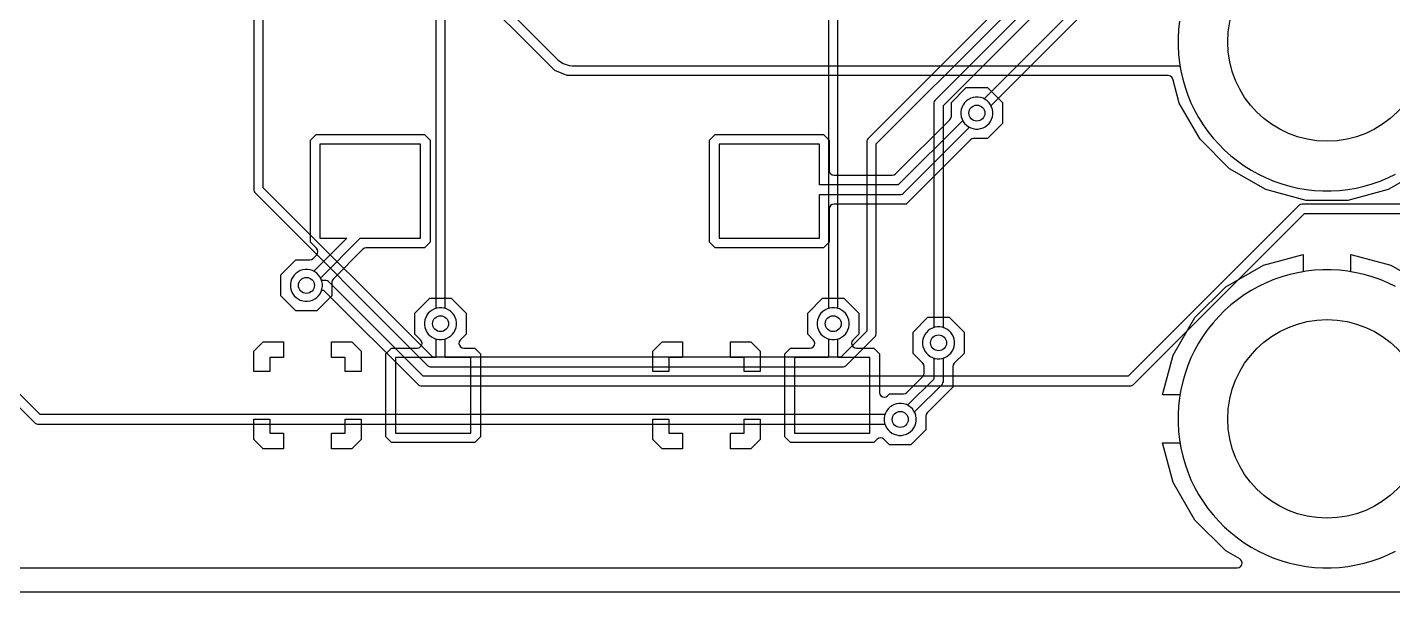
# Model space of a CAD drawing. Header units: millimetres. Extents: x 0 to 65, y 0 to 56.
# Drawn here: x 24.52 to 46.24, y 0 to 8.99 of the extents above; entities that cross this region are included whole.
import ezdxf

# ---------------------------------------------------------------- set-up
doc = ezdxf.new("R2010")
doc.units = ezdxf.units.MM

msp = doc.modelspace()

# ---------------------------------------------------------------- linework, layer by layer
at = {"layer": '16_copper'}
for points in [[(49.94, 18.044), (39.741, 7.845), (39.722, 7.855), (39.683, 7.868), (39.644, 7.874), (39.604, 7.874), (39.565, 7.868), (39.526, 7.855), (39.491, 7.837), (39.459, 7.814), (39.43, 7.785), (39.407, 7.753), (39.389, 7.718), (39.376, 7.679), (39.37, 7.64), (39.37, 7.6), (39.376, 7.561), (39.389, 7.522), (39.407, 7.487), (39.43, 7.455), (39.459, 7.426), (39.491, 7.403), (39.526, 7.385), (39.565, 7.372), (39.604, 7.366), (39.644, 7.366), (39.683, 7.372), (39.722, 7.385), (39.757, 7.403), (39.789, 7.426), (39.818, 7.455), (39.841, 7.487), (39.859, 7.522), (39.872, 7.561), (39.878, 7.6), (39.878, 7.64), (39.872, 7.679), (39.859, 7.718), (39.849, 7.737), (50.019, 17.907)], [(37.262, 16.622), (37.262, 4.51), (37.24, 4.503), (37.205, 4.484), (37.173, 4.461), (37.144, 4.433), (37.121, 4.4), (37.103, 4.365), (37.09, 4.327), (37.084, 4.287), (37.084, 4.247), (37.09, 4.208), (37.103, 4.17), (37.121, 4.134), (37.144, 4.102), (37.173, 4.073), (37.205, 4.05), (37.24, 4.032), (37.279, 4.019), (37.318, 4.013), (37.358, 4.013), (37.397, 4.019), (37.436, 4.032), (37.471, 4.05), (37.503, 4.073), (37.532, 4.102), (37.555, 4.134), (37.573, 4.17), (37.586, 4.208), (37.592, 4.247), (37.592, 4.287), (37.586, 4.327), (37.573, 4.365), (37.555, 4.4), (37.532, 4.433), (37.503, 4.461), (37.471, 4.484), (37.436, 4.503), (37.414, 4.51), (37.414, 16.58)], [(28.118, 12.008), (28.118, 6.391), (28.123, 6.371), (28.133, 6.354), (30.89, 3.597), (30.908, 3.587), (30.927, 3.581), (37.5, 3.581), (37.52, 3.587), (37.537, 3.597), (38.009, 4.068), (38.019, 4.085), (38.024, 4.105), (38.024, 7.131), (41.819, 10.926)], [(41.681, 11.004), (37.887, 7.21), (37.877, 7.192), (37.871, 7.173), (37.871, 4.146), (37.459, 3.734), (30.969, 3.734), (28.27, 6.432), (28.27, 12.05)], [(42.291, 11.157), (38.953, 7.819), (38.943, 7.802), (38.938, 7.782), (38.938, 4.205), (38.917, 4.198), (38.881, 4.18), (38.849, 4.156), (38.821, 4.128), (38.797, 4.096), (38.779, 4.06), (38.767, 4.022), (38.76, 3.982), (38.76, 3.942), (38.767, 3.903), (38.779, 3.865), (38.797, 3.829), (38.821, 3.797), (38.849, 3.769), (38.881, 3.745), (38.917, 3.727), (38.955, 3.715), (38.994, 3.708), (39.034, 3.708), (39.074, 3.715), (39.112, 3.727), (39.148, 3.745), (39.18, 3.769), (39.208, 3.797), (39.232, 3.829), (39.25, 3.865), (39.262, 3.903), (39.268, 3.942), (39.268, 3.982), (39.262, 4.022), (39.25, 4.06), (39.232, 4.096), (39.208, 4.128), (39.18, 4.156), (39.148, 4.18), (39.112, 4.198), (39.091, 4.205), (39.091, 7.741), (42.428, 11.078)], [(31.013, 10.983), (31.013, 4.51), (30.992, 4.503), (30.956, 4.484), (30.924, 4.461), (30.896, 4.433), (30.872, 4.4), (30.854, 4.365), (30.842, 4.327), (30.836, 4.287), (30.836, 4.247), (30.842, 4.208), (30.854, 4.17), (30.872, 4.134), (30.896, 4.102), (30.924, 4.073), (30.956, 4.05), (30.992, 4.032), (31.03, 4.019), (31.07, 4.013), (31.11, 4.013), (31.149, 4.019), (31.187, 4.032), (31.223, 4.05), (31.255, 4.073), (31.283, 4.102), (31.307, 4.134), (31.325, 4.17), (31.337, 4.208), (31.344, 4.247), (31.344, 4.287), (31.337, 4.327), (31.325, 4.365), (31.307, 4.4), (31.283, 4.433), (31.255, 4.461), (31.223, 4.484), (31.187, 4.503), (31.166, 4.51), (31.166, 10.941)], [(42.847, 9.084), (42.832, 8.952), (42.825, 8.819), (42.825, 8.686), (42.832, 8.553), (42.847, 8.421), (42.869, 8.29), (42.899, 8.16), (42.936, 8.032), (42.98, 7.906), (43.03, 7.783), (43.088, 7.664), (43.153, 7.547), (43.223, 7.434), (43.3, 7.326), (43.383, 7.222), (43.472, 7.123), (43.566, 7.029), (43.665, 6.94), (43.769, 6.857), (43.878, 6.78), (43.991, 6.709), (44.107, 6.645), (44.227, 6.587), (44.35, 6.536), (44.476, 6.492), (44.603, 6.455), (44.733, 6.426), (44.864, 6.403), (44.997, 6.388), (45.129, 6.381), (45.263, 6.381), (45.395, 6.388), (45.528, 6.403), (45.659, 6.426), (45.789, 6.455), (45.916, 6.492), (46.042, 6.536), (46.165, 6.587), (46.285, 6.645)], [(46.45, 6.172), (44.796, 6.172), (44.776, 6.167), (44.759, 6.157), (42.031, 3.429), (30.816, 3.429), (29.308, 4.938), (29.29, 4.948), (29.271, 4.953), (29.198, 4.953), (29.191, 4.974), (29.173, 5.01), (29.15, 5.042), (29.121, 5.071), (29.089, 5.094), (29.054, 5.112), (29.015, 5.125), (28.976, 5.131), (28.936, 5.131), (28.897, 5.125), (28.858, 5.112), (28.823, 5.094), (28.791, 5.071), (28.762, 5.042), (28.739, 5.01), (28.721, 4.974), (28.708, 4.936), (28.702, 4.897), (28.702, 4.857), (28.708, 4.817), (28.721, 4.779), (28.739, 4.744), (28.762, 4.711), (28.791, 4.683), (28.823, 4.66), (28.858, 4.641), (28.897, 4.629), (28.936, 4.623), (28.976, 4.623), (29.015, 4.629), (29.054, 4.641), (29.089, 4.66), (29.121, 4.683), (29.15, 4.711), (29.173, 4.744), (29.191, 4.779), (29.198, 4.801), (29.229, 4.801), (30.738, 3.292), (30.755, 3.282), (30.775, 3.277), (42.072, 3.277), (42.092, 3.282), (42.109, 3.292), (44.837, 6.02), (46.492, 6.02)], [(46.285, 4.86), (46.165, 4.918), (46.042, 4.969), (45.916, 5.013), (45.789, 5.05), (45.659, 5.079), (45.528, 5.102), (45.395, 5.117), (45.263, 5.124), (45.129, 5.124), (44.997, 5.117), (44.864, 5.102), (44.733, 5.079), (44.603, 5.05), (44.476, 5.013), (44.35, 4.969), (44.227, 4.918), (44.107, 4.86), (43.991, 4.796), (43.878, 4.725), (43.769, 4.648), (43.665, 4.565), (43.566, 4.476), (43.472, 4.382), (43.383, 4.283), (43.3, 4.179), (43.223, 4.071), (43.153, 3.958), (43.088, 3.841), (43.03, 3.722), (42.98, 3.599), (42.936, 3.473), (42.899, 3.345), (42.869, 3.215), (42.847, 3.084), (42.832, 2.952), (42.825, 2.819), (42.825, 2.686), (42.832, 2.553), (42.847, 2.421), (42.869, 2.29), (42.899, 2.16), (42.936, 2.032), (42.98, 1.906), (43.03, 1.783), (43.088, 1.664), (43.153, 1.547), (43.223, 1.434), (43.3, 1.326), (43.383, 1.222), (43.472, 1.123), (43.566, 1.029), (43.665, 0.94), (43.769, 0.857), (43.878, 0.78), (43.991, 0.709), (44.107, 0.645), (44.227, 0.587), (44.35, 0.536), (44.476, 0.492), (44.603, 0.455), (44.733, 0.426), (44.864, 0.403), (44.997, 0.388), (45.129, 0.381), (45.263, 0.381), (45.395, 0.388), (45.528, 0.403), (45.659, 0.426), (45.789, 0.455), (45.916, 0.492), (46.042, 0.536), (46.165, 0.587), (46.285, 0.645)], [(22.96, 4.364), (24.642, 2.682), (24.659, 2.672), (24.679, 2.667), (38.162, 2.667), (38.169, 2.646), (38.188, 2.61), (38.211, 2.578), (38.239, 2.549), (38.272, 2.526), (38.307, 2.508), (38.345, 2.495), (38.385, 2.489), (38.425, 2.489), (38.464, 2.495), (38.502, 2.508), (38.538, 2.526), (38.57, 2.549), (38.599, 2.578), (38.622, 2.61), (38.64, 2.646), (38.653, 2.684), (38.659, 2.723), (38.659, 2.763), (38.653, 2.803), (38.64, 2.841), (38.622, 2.876), (38.599, 2.909), (38.57, 2.937), (38.538, 2.96), (38.502, 2.979), (38.464, 2.991), (38.425, 2.997), (38.385, 2.997), (38.345, 2.991), (38.307, 2.979), (38.272, 2.96), (38.239, 2.937), (38.211, 2.909), (38.188, 2.876), (38.169, 2.841), (38.162, 2.819), (24.72, 2.819), (23.068, 4.472)]]:
    msp.add_lwpolyline(points, dxfattribs=at)
at = {"layer": '1_copper'}
for points in [[(46.746, 6.733), (46.17, 6.401), (45.528, 6.229), (44.864, 6.229), (44.222, 6.401), (43.646, 6.733), (43.176, 7.203), (42.844, 7.778), (42.741, 8.163), (42.728, 8.19), (42.705, 8.209), (42.668, 8.219), (33.105, 8.219), (32.909, 8.3), (31.431, 9.778)], [(31.597, 9.828), (32.959, 8.465), (32.999, 8.435), (33.042, 8.41), (33.088, 8.391), (33.137, 8.378), (33.186, 8.372), (42.855, 8.372), (42.869, 8.29), (42.899, 8.16), (42.936, 8.032), (42.98, 7.906), (43.03, 7.783), (43.088, 7.664), (43.153, 7.547), (43.223, 7.434), (43.3, 7.326), (43.383, 7.222), (43.472, 7.123), (43.566, 7.029), (43.665, 6.94), (43.769, 6.857), (43.878, 6.78), (43.991, 6.709), (44.107, 6.645), (44.227, 6.587), (44.35, 6.536), (44.476, 6.492), (44.603, 6.455), (44.733, 6.426), (44.864, 6.403), (44.997, 6.388), (45.129, 6.381), (45.263, 6.381), (45.395, 6.388), (45.528, 6.403), (45.659, 6.426), (45.789, 6.455), (45.916, 6.492), (46.042, 6.536), (46.165, 6.587), (46.285, 6.645)], [(46.285, 4.86), (46.165, 4.918), (46.042, 4.969), (45.916, 5.013), (45.789, 5.05), (45.659, 5.079), (45.577, 5.093), (45.577, 5.369), (46.209, 5.199), (46.808, 4.853)], [(3, 0.381), (43.768, 0.381), (43.798, 0.387), (43.823, 0.404), (43.839, 0.43), (43.844, 0.46), (43.837, 0.489), (43.819, 0.514), (43.806, 0.523), (43.584, 0.652), (43.095, 1.14), (42.749, 1.739), (42.58, 2.372), (42.855, 2.372), (42.869, 2.29), (42.899, 2.16), (42.936, 2.032), (42.98, 1.906), (43.03, 1.783), (43.088, 1.664), (43.153, 1.547), (43.223, 1.434), (43.3, 1.326), (43.383, 1.222), (43.472, 1.123), (43.566, 1.029), (43.665, 0.94), (43.769, 0.857), (43.878, 0.78), (43.991, 0.709), (44.107, 0.645), (44.227, 0.587), (44.35, 0.536), (44.476, 0.492), (44.603, 0.455), (44.733, 0.426), (44.864, 0.403), (44.997, 0.388), (45.129, 0.381), (45.263, 0.381), (45.395, 0.388), (45.528, 0.403), (45.659, 0.426), (45.789, 0.455), (45.916, 0.492), (46.042, 0.536), (46.165, 0.587), (46.285, 0.645)]]:
    msp.add_lwpolyline(points, dxfattribs=at)
for points in [[(35.459, 5.474), (35.37, 5.563), (35.37, 7.189), (35.459, 7.278), (37.185, 7.278), (37.274, 7.189), (37.274, 6.706), (37.28, 6.676), (37.298, 6.651), (37.323, 6.635), (37.351, 6.629), (38.279, 6.629), (38.308, 6.635), (38.332, 6.652), (39.195, 7.515), (39.212, 7.54), (39.218, 7.568), (39.218, 7.788), (39.456, 8.026), (39.792, 8.026), (40.03, 7.788), (40.03, 7.452), (39.792, 7.214), (39.572, 7.214), (39.543, 7.208), (39.519, 7.191), (38.499, 6.172), (37.351, 6.172), (37.321, 6.166), (37.296, 6.149), (37.28, 6.123), (37.274, 6.096), (37.274, 5.563), (37.185, 5.474)], [(38.452, 6.34), (39.507, 7.395), (39.526, 7.385), (39.565, 7.372), (39.604, 7.366), (39.644, 7.366), (39.683, 7.372), (39.722, 7.385), (39.757, 7.403), (39.789, 7.426), (39.818, 7.455), (39.841, 7.487), (39.859, 7.522), (39.872, 7.561), (39.878, 7.6), (39.878, 7.64), (39.872, 7.679), (39.859, 7.718), (39.841, 7.753), (39.818, 7.785), (39.789, 7.814), (39.757, 7.837), (39.722, 7.855), (39.683, 7.868), (39.644, 7.874), (39.604, 7.874), (39.565, 7.868), (39.526, 7.855), (39.491, 7.837), (39.459, 7.814), (39.43, 7.785), (39.407, 7.753), (39.389, 7.718), (39.376, 7.679), (39.37, 7.64), (39.37, 7.6), (39.376, 7.561), (39.389, 7.522), (39.399, 7.503), (38.373, 6.477), (37.122, 6.477), (37.122, 7.126), (35.522, 7.126), (35.522, 5.626), (37.122, 5.626), (37.122, 6.325), (38.415, 6.325), (38.434, 6.33)], [(28.788, 4.47), (28.55, 4.708), (28.55, 5.045), (28.788, 5.283), (29.008, 5.283), (29.037, 5.289), (29.061, 5.306), (29.115, 5.359), (29.132, 5.385), (29.138, 5.414), (29.131, 5.444), (29.115, 5.467), (29.02, 5.563), (29.02, 7.189), (29.109, 7.278), (30.835, 7.278), (30.924, 7.189), (30.924, 5.563), (30.835, 5.474), (29.908, 5.474), (29.878, 5.468), (29.854, 5.451), (29.385, 4.982), (29.368, 4.957), (29.362, 4.928), (29.362, 4.708), (29.124, 4.47)], [(29.015, 4.629), (29.054, 4.641), (29.089, 4.66), (29.121, 4.683), (29.15, 4.711), (29.173, 4.744), (29.191, 4.779), (29.204, 4.817), (29.21, 4.857), (29.21, 4.897), (29.204, 4.936), (29.191, 4.974), (29.181, 4.994), (29.813, 5.626), (30.772, 5.626), (30.772, 7.126), (29.172, 7.126), (29.172, 5.626), (29.597, 5.626), (29.073, 5.102), (29.054, 5.112), (29.015, 5.125), (28.976, 5.131), (28.936, 5.131), (28.897, 5.125), (28.858, 5.112), (28.823, 5.094), (28.791, 5.071), (28.762, 5.042), (28.739, 5.01), (28.721, 4.974), (28.708, 4.936), (28.702, 4.897), (28.702, 4.857), (28.708, 4.817), (28.721, 4.779), (28.739, 4.744), (28.762, 4.711), (28.791, 4.683), (28.823, 4.66), (28.858, 4.641), (28.897, 4.629), (28.936, 4.623), (28.976, 4.623)], [(42.58, 3.134), (42.749, 3.766), (43.095, 4.365), (43.584, 4.853), (44.183, 5.199), (44.815, 5.369), (44.815, 5.093), (44.733, 5.079), (44.603, 5.05), (44.476, 5.013), (44.35, 4.969), (44.227, 4.918), (44.107, 4.86), (43.991, 4.796), (43.878, 4.725), (43.769, 4.648), (43.665, 4.565), (43.566, 4.476), (43.472, 4.382), (43.383, 4.283), (43.3, 4.179), (43.223, 4.071), (43.153, 3.958), (43.088, 3.841), (43.03, 3.722), (42.98, 3.599), (42.936, 3.473), (42.899, 3.345), (42.869, 3.215), (42.855, 3.134)], [(30.309, 2.374), (30.22, 2.463), (30.22, 3.789), (30.309, 3.878), (30.72, 3.878), (30.749, 3.884), (30.774, 3.902), (30.791, 3.927), (30.796, 3.957), (30.789, 3.987), (30.774, 4.008), (30.683, 4.099), (30.683, 4.436), (30.921, 4.674), (31.258, 4.674), (31.496, 4.436), (31.496, 4.099), (31.406, 4.008), (31.389, 3.983), (31.383, 3.953), (31.39, 3.924), (31.407, 3.899), (31.433, 3.883), (31.46, 3.878), (31.635, 3.878), (31.724, 3.789), (31.724, 2.463), (31.635, 2.374)], [(38.236, 2.337), (38.146, 2.427), (38.121, 2.444), (38.091, 2.449), (38.062, 2.443), (38.039, 2.427), (37.985, 2.374), (36.659, 2.374), (36.57, 2.463), (36.57, 3.789), (36.659, 3.878), (36.968, 3.878), (36.998, 3.884), (37.023, 3.902), (37.039, 3.927), (37.044, 3.957), (37.037, 3.987), (37.022, 4.008), (36.932, 4.099), (36.932, 4.436), (37.17, 4.674), (37.506, 4.674), (37.744, 4.436), (37.744, 4.099), (37.654, 4.008), (37.637, 3.983), (37.632, 3.953), (37.638, 3.924), (37.656, 3.899), (37.682, 3.883), (37.708, 3.878), (37.985, 3.878), (38.074, 3.789), (38.074, 3.171), (38.08, 3.142), (38.098, 3.117), (38.123, 3.1), (38.153, 3.095), (38.183, 3.102), (38.204, 3.118), (38.236, 3.15), (38.456, 3.15), (38.486, 3.156), (38.51, 3.172), (38.763, 3.425), (38.78, 3.45), (38.786, 3.479), (38.786, 3.585), (38.78, 3.614), (38.763, 3.639), (38.608, 3.794), (38.608, 4.131), (38.846, 4.369), (39.183, 4.369), (39.421, 4.131), (39.421, 3.794), (39.265, 3.639), (39.249, 3.613), (39.243, 3.585), (39.243, 3.258), (38.834, 2.849), (38.817, 2.823), (38.811, 2.795), (38.811, 2.575), (38.573, 2.337)], [(31.572, 3.726), (31.166, 3.726), (31.166, 4.025), (31.187, 4.032), (31.223, 4.05), (31.255, 4.073), (31.283, 4.102), (31.307, 4.134), (31.325, 4.17), (31.337, 4.208), (31.344, 4.247), (31.344, 4.287), (31.337, 4.327), (31.325, 4.365), (31.307, 4.4), (31.283, 4.433), (31.255, 4.461), (31.223, 4.484), (31.187, 4.503), (31.149, 4.515), (31.11, 4.521), (31.07, 4.521), (31.03, 4.515), (30.992, 4.503), (30.956, 4.484), (30.924, 4.461), (30.896, 4.433), (30.872, 4.4), (30.854, 4.365), (30.842, 4.327), (30.836, 4.287), (30.836, 4.247), (30.842, 4.208), (30.854, 4.17), (30.872, 4.134), (30.896, 4.102), (30.924, 4.073), (30.956, 4.05), (30.992, 4.032), (31.013, 4.025), (31.013, 3.726), (30.372, 3.726), (30.372, 2.526), (31.572, 2.526)], [(37.922, 3.726), (37.414, 3.726), (37.414, 4.025), (37.436, 4.032), (37.471, 4.05), (37.503, 4.073), (37.532, 4.102), (37.555, 4.134), (37.573, 4.17), (37.586, 4.208), (37.592, 4.247), (37.592, 4.287), (37.586, 4.327), (37.573, 4.365), (37.555, 4.4), (37.532, 4.433), (37.503, 4.461), (37.471, 4.484), (37.436, 4.503), (37.397, 4.515), (37.358, 4.521), (37.318, 4.521), (37.279, 4.515), (37.24, 4.503), (37.205, 4.484), (37.173, 4.461), (37.144, 4.433), (37.121, 4.4), (37.103, 4.365), (37.09, 4.327), (37.084, 4.287), (37.084, 4.247), (37.09, 4.208), (37.103, 4.17), (37.121, 4.134), (37.144, 4.102), (37.173, 4.073), (37.205, 4.05), (37.24, 4.032), (37.262, 4.025), (37.262, 3.726), (36.722, 3.726), (36.722, 2.526), (37.922, 2.526)], [(39.085, 3.323), (39.091, 3.343), (39.091, 3.72), (39.112, 3.727), (39.148, 3.745), (39.18, 3.769), (39.208, 3.797), (39.232, 3.829), (39.25, 3.865), (39.262, 3.903), (39.268, 3.942), (39.268, 3.982), (39.262, 4.022), (39.25, 4.06), (39.232, 4.096), (39.208, 4.128), (39.18, 4.156), (39.148, 4.18), (39.112, 4.198), (39.074, 4.21), (39.034, 4.216), (38.994, 4.216), (38.955, 4.21), (38.917, 4.198), (38.881, 4.18), (38.849, 4.156), (38.821, 4.128), (38.797, 4.096), (38.779, 4.06), (38.767, 4.022), (38.76, 3.982), (38.76, 3.942), (38.767, 3.903), (38.779, 3.865), (38.797, 3.829), (38.821, 3.797), (38.849, 3.769), (38.881, 3.745), (38.917, 3.727), (38.938, 3.72), (38.938, 3.384), (38.522, 2.968), (38.502, 2.979), (38.464, 2.991), (38.425, 2.997), (38.385, 2.997), (38.345, 2.991), (38.307, 2.979), (38.272, 2.96), (38.239, 2.937), (38.211, 2.909), (38.188, 2.876), (38.169, 2.841), (38.157, 2.803), (38.151, 2.763), (38.151, 2.723), (38.157, 2.684), (38.169, 2.646), (38.188, 2.61), (38.211, 2.578), (38.239, 2.549), (38.272, 2.526), (38.307, 2.508), (38.345, 2.495), (38.385, 2.489), (38.425, 2.489), (38.464, 2.495), (38.502, 2.508), (38.538, 2.526), (38.57, 2.549), (38.599, 2.578), (38.622, 2.61), (38.64, 2.646), (38.653, 2.684), (38.659, 2.723), (38.659, 2.763), (38.653, 2.803), (38.64, 2.841), (38.63, 2.861), (39.075, 3.306)], [(28.118, 3.507), (28.118, 3.831), (28.267, 3.98), (28.591, 3.98), (28.591, 3.726), (28.372, 3.726), (28.372, 3.507)], [(29.572, 3.507), (29.572, 3.726), (29.353, 3.726), (29.353, 3.98), (29.677, 3.98), (29.826, 3.831), (29.826, 3.507)], [(34.468, 3.507), (34.468, 3.831), (34.617, 3.98), (34.941, 3.98), (34.941, 3.726), (34.722, 3.726), (34.722, 3.507)], [(35.922, 3.507), (35.922, 3.726), (35.703, 3.726), (35.703, 3.98), (36.027, 3.98), (36.176, 3.831), (36.176, 3.507)], [(28.267, 2.272), (28.118, 2.421), (28.118, 2.745), (28.372, 2.745), (28.372, 2.526), (28.591, 2.526), (28.591, 2.272)], [(29.353, 2.272), (29.353, 2.526), (29.572, 2.526), (29.572, 2.745), (29.826, 2.745), (29.826, 2.421), (29.677, 2.272)], [(34.617, 2.272), (34.468, 2.421), (34.468, 2.745), (34.722, 2.745), (34.722, 2.526), (34.941, 2.526), (34.941, 2.272)], [(35.703, 2.272), (35.703, 2.526), (35.922, 2.526), (35.922, 2.745), (36.176, 2.745), (36.176, 2.421), (36.027, 2.272)]]:
    msp.add_lwpolyline(points, close=True, dxfattribs=at)
at = {"layer": 'drills_PTH'}
for centre in [(45.196, 8.753), (45.196, 2.752)]:
    msp.add_circle(centre, 1.581, dxfattribs=at)
at = {"layer": 'drills_via_1_16'}
for centre in [(39.624, 7.62), (28.956, 4.877), (31.09, 4.267), (37.338, 4.267), (39.014, 3.962), (38.405, 2.743)]:
    msp.add_circle(centre, 0.127, dxfattribs=at)
at = {"layer": 'outline'}
msp.add_lwpolyline([(3, 0), (62, 0), (62.261, 0.011), (62.521, 0.046), (62.776, 0.102), (63.026, 0.181), (63.268, 0.281), (63.5, 0.402), (63.721, 0.543), (63.928, 0.702), (64.121, 0.879), (64.298, 1.072), (64.457, 1.279), (64.598, 1.5), (64.719, 1.732), (64.819, 1.974), (64.898, 2.224), (64.954, 2.479), (64.989, 2.739), (65, 3), (65, 53)], dxfattribs=at)

doc.saveas('drawing.dxf')
